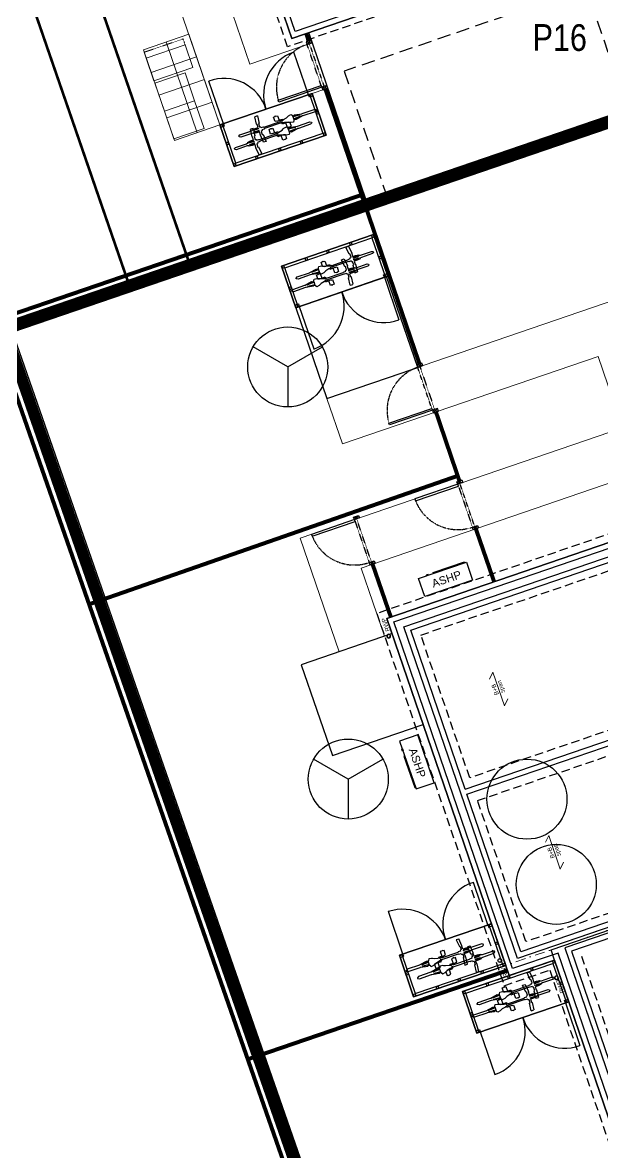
# Model space of a CAD drawing. Extents: x 287880777 to 288144713, y 62793326 to 63089570.
# Drawn here: x 287896322 to 287907190, y 62989810 to 63010993 of the extents above; entities that cross this region are included whole.
import ezdxf

# ---------------------------------------------------------------- set-up
doc = ezdxf.new("R2010")
doc.units = 0
for name, pattern in [('Dash', [6.35, 3.175, -3.175]), ('DASHDOT', [25.4, 12.7, -6.35, 0, -6.35]), ('DASHED', [1.4, 0.7, -0.7]), ('DASHED2', [0.375, 0.25, -0.125]), ('HIDDEN', [9.525, 6.35, -3.175])]:
    doc.linetypes.add(name, pattern=pattern)
doc.layers.get('0').update_dxf_attribs({"color": 252})
for name, color, linetype in [('drier', 3, 'Continuous'), ('NAR DETAIL', 2, 'Continuous'), ('NAR EXTERNAL WALLS', 2, 'Continuous'), ('NAR PARKING', 7, 'DASHED2'), ('NAR PATIO', 3, 'Continuous'), ('NAR PRIVATE DRIVE', 6, 'Continuous'), ('NAR ROLLOVERS', 76, 'DASHED'), ('NAR TENURE', 211, 'Continuous'), ('Wain-Centre Line', 10, 'Continuous'), ('Wain-Electrics', 3, 'Continuous'), ('Wain-Foundation acessories', 9, 'Continuous'), ('Wain-Foundation Line', 9, 'Continuous'), ('Wain-RWP', 9, 'Continuous'), ('Wain-Wall (External)', 4, 'Continuous')]:
    doc.layers.add(name, color=color, linetype=linetype)
for name, color, linetype, lineweight in [('NAR BIN STORAGE', 2, 'Continuous', 0), ('NAR CBF', 34, 'FENCELINE2', 0), ('NAR PATHS', 3, 'Continuous', 0), ('Wain-Text', 2, 'Continuous', 25)]:
    doc.layers.add(name, color=color, linetype=linetype, lineweight=lineweight)
for name, color, linetype, true_color in [('NAR EV CHARGING POINT', 3, 'Continuous', 0x00ff00), ('NAR HIT AND MISS', 30, 'DASHED', 0xeb7500), ('RL-Fittings', 252, 'Continuous', 0x8f8f8e)]:
    doc.layers.add(name, color=color, linetype=linetype, true_color=true_color)
doc.layers.add('NAR Retaining Wall', color=222, linetype='Continuous', lineweight=13, true_color=0xcc0099)
doc.styles.get("Standard").update_dxf_attribs({"font": 'arial.ttf'})
doc.styles.add('XREF - ARCHITECT LAYOUT$0$DD Arial Narrow', font='ARIALN.TTF', dxfattribs={"height": 100})
doc.linetypes.add('FENCELINE2', pattern='A,0.25,-0.1,[132,ltypeshp.shx,S=0.1,R=0,X=-0.1,Y=0],-0.1,1', length=1.45)

# ---------------------------------------------------------------- blocks, each defined once
blk = doc.blocks.new('RWP')
for radius in [35, 31.5]:
    blk.add_circle((35, 35), radius)
blk = doc.blocks.new('Span symbol - Beam & block')
at = {"linetype": 'Continuous', "lineweight": 13}
for p, q in [((-5442, 71890), (-5342, 71790)), ((-5342, 71790), (-6007, 71790)), ((-6007, 71790), (-5906, 71689))]:
    blk.add_line(p, q, dxfattribs=at)
at = {"insert": (-5770, 71896), "char_height": 80, "attachment_point": 1, "line_spacing_factor": 0.9}
blk.add_mtext('B+B\\Pspan', dxfattribs=at)
blk = doc.blocks.new('A$Cfbc31330')
at = {"layer": 'RL-Fittings', "ltscale": 0.859024}
for p, q in [((1.194, 0.561), (1.252, 0.561)), ((1.211, 0.402), (1.194, 0.561)), ((1.252, 0.561), (1.269, 0.402)), ((0, 0.288), (0.033, 0.305)), ((0, 0.272), (0, 0.288)), ((0.033, 0.255), (0, 0.272)), ((0.033, 0.305), (0.301, 0.305)), ((0.301, 0.255), (0.033, 0.255)), ((0.301, 0.305), (0.309, 0.305)), ((0.309, 0.255), (0.301, 0.255)), ((0.309, 0.305), (0.459, 0.331)), ((0.459, 0.23), (0.309, 0.255)), ((0.467, 0.314), (0.351, 0.297)), ((0.351, 0.297), (0.501, 0.306)), ((0.468, 0.247), (0.351, 0.264)), ((0.351, 0.264), (0.501, 0.255)), ((0.459, 0.331), (0.484, 0.322)), ((0.484, 0.239), (0.459, 0.23)), ((0.501, 0.306), (0.467, 0.314)), ((0.501, 0.255), (0.468, 0.247)), ((0.484, 0.322), (0.509, 0.331)), ((0.509, 0.23), (0.484, 0.239)), ((0.501, 0.322), (0.501, 0.239)), ((0.509, 0.339), (0.526, 0.364)), ((0.509, 0.331), (0.509, 0.339)), ((0.526, 0.364), (0.584, 0.356)), ((0.584, 0.356), (0.601, 0.347)), ((0.601, 0.431), (0.634, 0.431)), ((0.601, 0.347), (0.601, 0.431)), ((0.601, 0.347), (0.634, 0.331)), ((0.634, 0.331), (0.601, 0.347)), ((0.634, 0.439), (0.651, 0.439)), ((0.634, 0.431), (0.634, 0.439)), ((0.634, 0.331), (0.71, 0.314)), ((0.71, 0.314), (0.634, 0.331)), ((0.71, 0.247), (0.635, 0.231)), ((0.651, 0.439), (0.651, 0.431)), ((0.651, 0.431), (0.684, 0.431)), ((0.684, 0.431), (0.685, 0.331)), ((0.685, 0.331), (0.76, 0.331)), ((0.71, 0.314), (0.743, 0.306)), ((0.743, 0.306), (0.71, 0.314)), ((0.743, 0.256), (0.71, 0.247)), ((0.726, 0.247), (0.718, 0.247)), ((0.726, 0.231), (0.726, 0.247)), ((0.743, 0.306), (0.76, 0.289)), ((0.76, 0.289), (0.743, 0.306)), ((0.76, 0.272), (0.743, 0.256)), ((0.76, 0.331), (0.76, 0.314)), ((0.76, 0.314), (0.776, 0.314)), ((0.76, 0.289), (0.76, 0.281)), ((0.76, 0.281), (0.76, 0.289)), ((0.76, 0.247), (0.76, 0.239)), ((0.776, 0.247), (0.76, 0.247)), ((0.76, 0.239), (0.852, 0.239)), ((0.776, 0.314), (0.776, 0.297)), ((0.776, 0.297), (1.144, 0.298)), ((0.776, 0.264), (0.776, 0.247)), ((1.144, 0.264), (0.776, 0.264)), ((0.852, 0.239), (0.852, 0.231)), ((1.144, 0.298), (1.152, 0.306)), ((1.152, 0.256), (1.144, 0.264)), ((1.152, 0.306), (1.202, 0.306)), ((1.202, 0.256), (1.152, 0.256)), ((1.202, 0.323), (1.227, 0.331)), ((1.202, 0.306), (1.202, 0.323)), ((1.202, 0.239), (1.202, 0.256)), ((1.227, 0.231), (1.202, 0.239)), ((1.227, 0.402), (1.211, 0.402)), ((1.227, 0.331), (1.227, 0.402)), ((1.269, 0.402), (1.261, 0.394)), ((1.265, 0.398), (1.261, 0.331)), ((1.261, 0.331), (1.327, 0.331)), ((1.269, 0.314), (1.261, 0.298)), ((1.261, 0.298), (1.352, 0.298)), ((1.261, 0.264), (1.352, 0.264)), ((1.269, 0.248), (1.261, 0.264)), ((1.386, 0.315), (1.269, 0.314)), ((1.386, 0.248), (1.269, 0.248)), ((1.327, 0.331), (1.394, 0.323)), ((1.394, 0.239), (1.327, 0.231)), ((1.352, 0.298), (1.386, 0.306)), ((1.352, 0.264), (1.386, 0.256)), ((1.394, 0.323), (1.394, 0.315)), ((1.394, 0.315), (1.428, 0.306)), ((1.428, 0.256), (1.394, 0.248)), ((1.394, 0.248), (1.394, 0.239)), ((1.428, 0.306), (1.67, 0.306)), ((1.67, 0.256), (1.428, 0.256)), ((1.67, 0.306), (1.698, 0.292)), ((1.698, 0.271), (1.67, 0.256)), ((1.698, 0.292), (1.698, 0.271)), ((0.509, 0.222), (0.509, 0.23)), ((0.526, 0.197), (0.509, 0.222)), ((0.584, 0.205), (0.526, 0.197)), ((0.601, 0.214), (0.584, 0.205)), ((0.635, 0.231), (0.601, 0.214)), ((0.801, 0.231), (0.726, 0.231)), ((0.802, 0.13), (0.801, 0.231)), ((0.835, 0.13), (0.802, 0.13)), ((0.835, 0.122), (0.835, 0.13)), ((0.852, 0.122), (0.835, 0.122)), ((0.852, 0.231), (0.885, 0.231)), ((0.885, 0.131), (0.852, 0.13)), ((0.852, 0.13), (0.852, 0.122)), ((0.885, 0.231), (0.885, 0.131)), ((1.194, 0.001), (1.211, 0.16)), ((1.194, 0), (1.253, 0)), ((1.211, 0.16), (1.227, 0.16)), ((1.227, 0.16), (1.227, 0.231)), ((1.269, 0.16), (1.252, 0.001)), ((1.261, 0.231), (1.261, 0.168)), ((1.327, 0.231), (1.261, 0.231)), ((1.261, 0.168), (1.269, 0.16))]:
    blk.add_line(p, q, dxfattribs=at)

msp = doc.modelspace()

# ---------------------------------------------------------------- linework, layer by layer
at = {"layer": 'Defpoints'}
msp.add_lwpolyline([(287901367, 63010696), (287898345, 63019521), (287907169, 63022543), (287910191, 63013718)], close=True, dxfattribs=at)
at = {"layer": 'Defpoints', "elevation": 0}
msp.add_lwpolyline([(287908457, 62987104), (287906295, 62993417), (287905444, 62993125), (287903151, 62999821), (287914104, 63003572), (287916265, 62997259), (287917117, 62997551), (287919410, 62990855)], close=True, dxfattribs=at)
msp.add_lwpolyline([(287906295, 62993417), (287906229, 62993608), (287916334, 62997068), (287916265, 62997259)], dxfattribs=at)
at = {"layer": 'drier'}
for p, q in [((287901292, 63004537), (287900642, 63004912)), ((287901292, 63004537), (287901941, 63004912)), ((287901292, 63004537), (287901292, 63003787)), ((287902426, 62996809), (287901776, 62997184)), ((287902426, 62996809), (287903075, 62997184)), ((287902426, 62996809), (287902426, 62996059))]:
    msp.add_line(p, q, dxfattribs=at)
for centre in [(287901292, 63004537), (287902426, 62996809)]:
    msp.add_circle(centre, 750, dxfattribs=at)
at = {"layer": 'NAR BIN STORAGE', "linetype": 'Dash', "ltscale": 0.025}
msp.add_lwpolyline([(287899368, 63010578), (287899330, 63010686), (287898602, 63010437), (287898639, 63010328)], dxfattribs=at)
at = {"layer": 'NAR BIN STORAGE'}
for points in [[(287898639, 63010328), (287899368, 63010578), (287899513, 63010152), (287898785, 63009902)], [(287898801, 63009855), (287899369, 63010049), (287899547, 63009529), (287898979, 63009335)], [(287898979, 63009335), (287899547, 63009529), (287899725, 63009009), (287899157, 63008814)]]:
    msp.add_lwpolyline(points, close=True, dxfattribs=at)
at = {"layer": 'NAR CBF', "ltscale": 1200, "transparency": 33554687, "const_width": 75, "elevation": 0}
for points in [[(287901686, 63010647), (287901637, 63010789)], [(287903762, 63004593), (287901996, 63009749)], [(287903778, 63004545), (287903778, 63004545)], [(287904510, 63002400), (287904070, 63003694)], [(287904498, 63002502), (287897574, 63000088)], [(287905161, 63000509), (287904818, 63001502)], [(287903225, 62999846), (287902882, 63000839)], [(287900542, 62991555), (287905410, 62993222)]]:
    msp.add_lwpolyline(points, dxfattribs=at)
at = {"layer": 'NAR CBF', "ltscale": 1200, "transparency": 33554687, "const_width": 75}
msp.add_lwpolyline([(287895723, 63005381), (287902697, 63007769)], dxfattribs=at)
at = {"layer": 'NAR DETAIL', "elevation": 0, "flags": 128}
for points in [[(287901733, 63010664), (287901639, 63010631), (287901655, 63010584), (287901749, 63010616)], [(287901930, 63009780), (287901126, 63009504), (287901114, 63009540), (287901918, 63009816)], [(287902025, 63009812), (287901930, 63009780), (287901946, 63009732), (287902041, 63009765)], [(287903807, 63004608), (287903712, 63004576), (287903728, 63004528), (287903823, 63004561)], [(287904004, 63003724), (287903200, 63003449), (287903187, 63003485), (287903992, 63003760)], [(287904098, 63003757), (287904004, 63003724), (287904020, 63003677), (287904115, 63003709)], [(287904573, 63002369), (287904479, 63002337), (287904463, 63002384), (287904557, 63002417)], [(287904479, 63002337), (287903675, 63002061), (287903687, 63002025), (287904491, 63002301)], [(287902543, 63001674), (287901739, 63001398), (287901751, 63001363), (287902555, 63001638)], [(287902637, 63001706), (287902543, 63001674), (287902527, 63001721), (287902621, 63001754)], [(287904865, 63001518), (287904770, 63001485), (287904754, 63001533), (287904849, 63001565)], [(287902929, 63000855), (287902834, 63000822), (287902818, 63000870), (287902913, 63000902)], [(287904641, 63000878), (287904758, 63000538), (287903859, 63000230), (287903742, 63000571)], [(287903698, 62996624), (287904039, 62996741), (287903731, 62997640), (287903390, 62997523)]]:
    msp.add_lwpolyline(points, close=True, dxfattribs=at)
for points in [[(287901639, 63010631), (287901749, 63010616)], [(287901655, 63010584), (287901733, 63010664)], [(287901930, 63009780), (287902041, 63009765)], [(287901946, 63009732), (287902025, 63009812)], [(287903712, 63004576), (287903823, 63004561)], [(287903728, 63004528), (287903807, 63004608)], [(287904004, 63003724), (287904115, 63003709)], [(287904020, 63003677), (287904098, 63003757)], [(287904479, 63002337), (287904557, 63002417)], [(287904463, 63002384), (287904573, 63002369)], [(287902527, 63001721), (287902637, 63001706)], [(287902543, 63001674), (287902621, 63001754)], [(287904770, 63001485), (287904849, 63001565)], [(287904754, 63001533), (287904865, 63001518)], [(287902818, 63000870), (287902929, 63000855)], [(287902834, 63000822), (287902913, 63000902)]]:
    msp.add_lwpolyline(points, dxfattribs=at)
at = {"layer": 'NAR DETAIL', "linetype": 'DASHED', "ltscale": 0.005, "elevation": 0, "flags": 128}
for points in [[(287901930, 63009780), (287901655, 63010584), (287901696, 63010598), (287901972, 63009794)], [(287904004, 63003724), (287903728, 63004528), (287903770, 63004543), (287904045, 63003738)], [(287904479, 63002337), (287904754, 63001533), (287904796, 63001547), (287904520, 63002351)], [(287902543, 63001674), (287902818, 63000870), (287902860, 63000884), (287902585, 63001688)]]:
    msp.add_lwpolyline(points, close=True, dxfattribs=at)
at = {"layer": 'NAR DETAIL', "ltscale": 0.5}
msp.add_lwpolyline([(287902014, 63008884), (287901747, 63009664), (287900020, 63009073), (287900287, 63008292), (287902014, 63008884)], dxfattribs=at)
msp.add_lwpolyline([(287901747, 63009664), (287902014, 63008884), (287900287, 63008292), (287900020, 63009073)], close=True, dxfattribs=at)
at = {"layer": 'NAR DETAIL', "ltscale": 0.5, "elevation": 0}
for points in [[(287901175, 63006429), (287901442, 63005648), (287903169, 63006239), (287902902, 63007020), (287901175, 63006429)], [(287903652, 62992725), (287903384, 62993505), (287905111, 62994097), (287905378, 62993316), (287903652, 62992725)], [(287904569, 62992825), (287904836, 62992045), (287906562, 62992636), (287906295, 62993417), (287904569, 62992825)]]:
    msp.add_lwpolyline(points, dxfattribs=at)
for points in [[(287901442, 63005648), (287901175, 63006429), (287902902, 63007020), (287903169, 63006239)], [(287903384, 62993505), (287903652, 62992725), (287905378, 62993316), (287905111, 62994097)], [(287904836, 62992045), (287904569, 62992825), (287906295, 62993417), (287906562, 62992636)]]:
    msp.add_lwpolyline(points, close=True, dxfattribs=at)
at = {"layer": 'NAR DETAIL', "elevation": 0}
for points in [[(287904017, 63000683), (287904605, 63000884), (287904611, 63000868), (287904022, 63000666)], [(287903924, 63000643), (287903886, 63000630), (287903889, 63000621), (287903927, 63000634)], [(287903444, 62997335), (287903431, 62997373), (287903441, 62997376), (287903454, 62997339)], [(287903470, 62997238), (287903672, 62996649), (287903688, 62996654), (287903486, 62997243)]]:
    msp.add_lwpolyline(points, close=True, dxfattribs=at)
at = {"layer": 'NAR DETAIL', "linetype": 'DASHED', "ltscale": 0.2}
for centre, start, end in [((287901930, 63009780, 0), 108.9026, 196.4827), ((287904004, 63003724, 0), 108.9046, 196.4847), ((287904479, 63002337, 0), 201.3245, 288.9046), ((287902543, 63001674, 0), 201.3245, 288.9046)]:
    msp.add_arc(centre, 850, start, end, dxfattribs=at)
at = {"layer": 'NAR EXTERNAL WALLS', "elevation": 0}
for points in [[(287882628, 63039071), (287885860, 63031088), (287893115, 63013167), (287895078, 63007537), (287902626, 62985886), (287914385, 62985456), (287924441, 62985089), (287945274, 62984328), (287975617, 62983220), (287981499, 62983006)], [(287886171, 63030892), (287893316, 63013243), (287895281, 63007608), (287902781, 62986095), (287914393, 62985671), (287924449, 62985303), (287945282, 62984543), (287975624, 62983435), (287981507, 62983220)], [(287896125, 63005186), (287908964, 63009582), (287909894, 63006867), (287907601, 63006082), (287907671, 63005879), (287910167, 63006733), (287909098, 63009855), (287896054, 63005389)]]:
    msp.add_lwpolyline(points, dxfattribs=at)
at = {"layer": 'NAR HIT AND MISS', "linetype": 'DASHED', "ltscale": 500, "transparency": 33554687, "const_width": 75}
msp.add_lwpolyline([(288015299, 62979191), (288015304, 62978770), (287999220, 62979356), (287992855, 62982491), (287981803, 62982894), (287975613, 62983120), (287945271, 62984228), (287924438, 62984989), (287914382, 62985356), (287902554, 62985788), (287894983, 63007504), (287893021, 63013132), (287885790, 63030994)], dxfattribs=at)
at = {"layer": 'NAR PARKING', "ltscale": 1000}
for points in [[(287912207, 63010920), (287911430, 63013191), (287902347, 63010081), (287903125, 63007810)], [(287907666, 63009365), (287906888, 63011636)]]:
    msp.add_lwpolyline(points, dxfattribs=at)
at = {"layer": 'NAR PATHS'}
for points in [[(287898996, 63012063), (287900020, 63009073), (287902041, 63009765), (287901749, 63010616), (287900580, 63010216), (287899848, 63012355)], [(287898586, 63010484), (287899437, 63010776), (287900020, 63009073), (287899169, 63008781)]]:
    msp.add_lwpolyline(points, close=True, dxfattribs=at)
for points in [[(287899011, 63010630), (287899594, 63008927)], [(287899583, 63010350), (287898731, 63010058)], [(287899729, 63009924), (287898877, 63009633)], [(287899874, 63009499), (287899023, 63009207)]]:
    msp.add_lwpolyline(points, dxfattribs=at)
at = {"layer": 'NAR PATHS', "elevation": 0}
msp.add_lwpolyline([(287902254, 62999197), (287901526, 63001325), (287907570, 63003395), (287907111, 63004735), (287902317, 63003093), (287902025, 63003945), (287907896, 63005956), (287908197, 63005107), (287907963, 63005027), (287909053, 63001842), (287908201, 63001550), (287907861, 63002544), (287902669, 63000766), (287903106, 62999488)], dxfattribs=at)
at = {"layer": 'NAR PATIO', "elevation": 0}
for points in [[(287902026, 63003945), (287903728, 63004528), (287903145, 63006231), (287901442, 63005648)], [(287902128, 62997251), (287903831, 62997834), (287903248, 62999537), (287901545, 62998954)]]:
    msp.add_lwpolyline(points, close=True, dxfattribs=at)
at = {"layer": 'NAR PRIVATE DRIVE'}
msp.add_lwpolyline([(287914490, 63011702), (287902754, 63007683), (287901685, 63010805), (287912574, 63014534)], dxfattribs=at)
at = {"layer": 'NAR Retaining Wall', "linetype": 'DASHED', "ltscale": 250, "const_width": 200}
for points in [[(287981503, 62983113), (287975620, 62983328), (287945278, 62984435), (287924445, 62985196), (287914389, 62985563), (287902703, 62985990), (287895179, 63007572), (287893216, 63013205), (287885960, 63031128), (287882728, 63039111)], [(287902765, 63007573), (287909031, 63009719), (287910030, 63006800), (287907636, 63005980)], [(287896090, 63005287), (287902765, 63007573)]]:
    msp.add_lwpolyline(points, dxfattribs=at)
at = {"layer": 'NAR ROLLOVERS', "ltscale": 500, "const_width": 50}
for points in [[(287899426, 63006544), (287896878, 63013930)], [(287898291, 63006155), (287895743, 63013541)]]:
    msp.add_lwpolyline(points, dxfattribs=at)
at = {"layer": 'NAR TENURE'}
for centre in [(287905776, 62996433), (287906325, 62994834)]:
    msp.add_circle(centre, 750, dxfattribs=at)
at = {"layer": 'RL-Fittings', "ltscale": 0.859024}
for p, q in [((287901681, 63009641), (287901408, 63010438)), ((287900086, 63009095), (287899813, 63009893)), ((287903103, 63006217, 0), (287903376, 63005420, 0)), ((287901509, 63005671, 0), (287901782, 63004874, 0)), ((287905045, 62994074, 0), (287904772, 62994871, 0)), ((287903451, 62993528, 0), (287903178, 62994325, 0)), ((287906496, 62992613, 0), (287906769, 62991816, 0)), ((287904902, 62992068, 0), (287905175, 62991270, 0))]:
    msp.add_line(p, q, dxfattribs=at)
at = {"layer": 'RL-Fittings', "ltscale": 0.859024, "flags": 128}
for points in [[(287901681, 63009641), (287901747, 63009664), (287902014, 63008884), (287900287, 63008292), (287900020, 63009073), (287900068, 63009089)], [(287901699, 63009648), (287901951, 63008915), (287900319, 63008356), (287900068, 63009089)]]:
    msp.add_lwpolyline(points, dxfattribs=at)
for points in [[(287901716, 63009601), (287901697, 63009594), (287901681, 63009641), (287901699, 63009648), (287901716, 63009601)], [(287901757, 63009620), (287901744, 63009658), (287901706, 63009645), (287901719, 63009607), (287901757, 63009620)], [(287901870, 63009288), (287901857, 63009326), (287901820, 63009313), (287901832, 63009275), (287901870, 63009288)], [(287900077, 63009045), (287900064, 63009083), (287900027, 63009070), (287900040, 63009032), (287900077, 63009045)], [(287900103, 63009048), (287900084, 63009042), (287900068, 63009089), (287900086, 63009095), (287900103, 63009048)], [(287901574, 63008738), (287901561, 63008776), (287901523, 63008763), (287901536, 63008725), (287901574, 63008738)], [(287902008, 63008887), (287901995, 63008925), (287901957, 63008912), (287901970, 63008874), (287902008, 63008887)], [(287900191, 63008713), (287900178, 63008751), (287900140, 63008738), (287900153, 63008700), (287900191, 63008713)], [(287901169, 63008600), (287901156, 63008637), (287901118, 63008624), (287901131, 63008587), (287901169, 63008600)], [(287900328, 63008312), (287900315, 63008349), (287900278, 63008336), (287900291, 63008299), (287900328, 63008312)], [(287900738, 63008452), (287900725, 63008490), (287900687, 63008477), (287900700, 63008439), (287900738, 63008452)]]:
    msp.add_lwpolyline(points, close=True, dxfattribs=at)
at = {"layer": 'RL-Fittings', "ltscale": 0.859024, "elevation": 0, "flags": 128}
for points in [[(287901509, 63005671), (287901442, 63005648), (287901175, 63006429), (287902902, 63007020), (287903169, 63006239), (287903122, 63006223)], [(287901490, 63005664), (287901239, 63006397), (287902871, 63006956), (287903122, 63006223)], [(287903451, 62993528), (287903384, 62993505), (287903652, 62992725), (287905378, 62993316), (287905111, 62994097), (287905064, 62994080)], [(287903432, 62993522), (287903683, 62992788), (287905315, 62993347), (287905064, 62994080)], [(287904902, 62992068), (287904836, 62992045), (287904569, 62992825), (287906295, 62993417), (287906562, 62992636), (287906515, 62992620)], [(287904883, 62992061), (287904632, 62992794), (287906264, 62993353), (287906515, 62992620)]]:
    msp.add_lwpolyline(points, dxfattribs=at)
for points in [[(287902451, 63006860), (287902464, 63006822), (287902502, 63006835), (287902489, 63006873), (287902451, 63006860)], [(287902861, 63007001), (287902874, 63006963), (287902911, 63006976), (287902899, 63007014), (287902861, 63007001)], [(287902020, 63006713), (287902033, 63006675), (287902071, 63006688), (287902058, 63006726), (287902020, 63006713)], [(287901181, 63006425), (287901194, 63006388), (287901232, 63006401), (287901219, 63006438), (287901181, 63006425)], [(287901615, 63006574), (287901628, 63006536), (287901666, 63006549), (287901653, 63006587), (287901615, 63006574)], [(287902998, 63006599), (287903011, 63006561), (287903049, 63006574), (287903036, 63006612), (287902998, 63006599)], [(287903087, 63006264), (287903105, 63006270), (287903122, 63006223), (287903103, 63006217), (287903087, 63006264)], [(287903112, 63006267), (287903125, 63006229), (287903163, 63006242), (287903150, 63006280), (287903112, 63006267)], [(287901319, 63006024), (287901332, 63005986), (287901370, 63005999), (287901357, 63006037), (287901319, 63006024)], [(287901433, 63005692), (287901445, 63005654), (287901483, 63005667), (287901470, 63005705), (287901433, 63005692)], [(287901473, 63005712), (287901492, 63005718), (287901509, 63005671), (287901490, 63005664), (287901473, 63005712)], [(287905061, 62994027), (287905080, 62994033), (287905064, 62994080), (287905045, 62994074), (287905061, 62994027)], [(287905083, 62994039), (287905070, 62994077), (287905108, 62994090), (287905121, 62994052), (287905083, 62994039)], [(287905197, 62993707), (287905184, 62993745), (287905221, 62993758), (287905234, 62993720), (287905197, 62993707)], [(287903404, 62993464), (287903391, 62993502), (287903429, 62993515), (287903442, 62993477), (287903404, 62993464)], [(287903448, 62993474), (287903467, 62993481), (287903451, 62993528), (287903432, 62993522), (287903448, 62993474)], [(287905334, 62993306), (287905321, 62993344), (287905359, 62993357), (287905372, 62993319), (287905334, 62993306)], [(287906254, 62993397), (287906267, 62993359), (287906305, 62993372), (287906292, 62993410), (287906254, 62993397)], [(287903517, 62993132), (287903504, 62993170), (287903542, 62993183), (287903555, 62993145), (287903517, 62993132)], [(287904924, 62993166), (287904911, 62993204), (287904949, 62993217), (287904962, 62993179), (287904924, 62993166)], [(287905413, 62993109), (287905426, 62993072), (287905464, 62993085), (287905451, 62993122), (287905413, 62993109)], [(287905844, 62993257), (287905857, 62993219), (287905895, 62993232), (287905882, 62993270), (287905844, 62993257)], [(287904088, 62992880), (287904075, 62992917), (287904113, 62992930), (287904126, 62992893), (287904088, 62992880)], [(287904493, 62993018), (287904480, 62993056), (287904518, 62993069), (287904531, 62993031), (287904493, 62993018)], [(287905008, 62992971), (287905021, 62992933), (287905059, 62992946), (287905046, 62992984), (287905008, 62992971)], [(287906392, 62992996), (287906404, 62992958), (287906442, 62992971), (287906429, 62993009), (287906392, 62992996)], [(287903655, 62992731), (287903642, 62992769), (287903680, 62992782), (287903693, 62992744), (287903655, 62992731)], [(287904575, 62992822), (287904588, 62992784), (287904626, 62992797), (287904613, 62992835), (287904575, 62992822)], [(287906480, 62992661), (287906499, 62992667), (287906515, 62992620), (287906496, 62992613), (287906480, 62992661)], [(287906505, 62992664), (287906518, 62992626), (287906556, 62992639), (287906543, 62992677), (287906505, 62992664)], [(287904712, 62992421), (287904725, 62992383), (287904763, 62992396), (287904750, 62992434), (287904712, 62992421)], [(287904826, 62992089), (287904839, 62992051), (287904877, 62992064), (287904864, 62992102), (287904826, 62992089)], [(287904867, 62992108), (287904886, 62992115), (287904902, 62992068), (287904883, 62992061), (287904867, 62992108)]]:
    msp.add_lwpolyline(points, close=True, dxfattribs=at)
at = {"layer": 'RL-Fittings', "ltscale": 0.859024}
for centre, radius, start, end in [((287901688, 63009638), 849, 109.3072, 198.4999), ((287900100, 63009124), 821, 17.3621, 110.445), ((287901501, 63005674, 0), 849, 289.3072, 18.4999), ((287903089, 63006189, 0), 821, 197.3621, 290.445), ((287905017, 62994088, 0), 821, 107.3622, 200.445), ((287903447, 62993520, 0), 849, 19.3073, 108.4999), ((287904894, 62992071, 0), 849, 289.3072, 18.4999), ((287906482, 62992585, 0), 821, 197.3621, 290.445)]:
    msp.add_arc(centre, radius, start, end, dxfattribs=at)
at = {"layer": 'Wain-Centre Line', "linetype": 'DASHDOT', "lineweight": 15, "ltscale": 15}
msp.add_line((287904125, 62992888, 0), (287918936, 62997959, 0), dxfattribs=at)
at = {"layer": 'Wain-Foundation Line', "linetype": 'HIDDEN', "ltscale": 25}
msp.add_lwpolyline([(287908797, 63018170), (287910349, 63013641), (287901290, 63010539), (287899739, 63015068)], dxfattribs=at)
at = {"layer": 'Wain-Foundation Line', "linetype": 'HIDDEN', "ltscale": 25, "elevation": 0}
for points in [[(287916358, 62997448), (287914196, 63003761), (287902962, 62999913), (287905351, 62992936), (287906203, 62993228), (287908364, 62986915), (287919599, 62990762), (287917209, 62997740)], [(287904704, 62996833), (287903787, 62999509), (287913792, 63002935), (287914424, 63001089), (287909397, 62999368), (287909681, 62998537)], [(287914105, 62997928), (287910332, 62996636), (287910733, 62995466), (287905755, 62993762), (287904850, 62996407), (287910253, 62998257), (287909968, 62999088), (287914570, 63000663), (287915146, 62998982), (287913891, 62998552)]]:
    msp.add_lwpolyline(points, close=True, dxfattribs=at)
msp.add_lwpolyline([(287906800, 62993488), (287907706, 62990843), (287913110, 62992693), (287913394, 62991863), (287917995, 62993438), (287917419, 62995120), (287916165, 62994690), (287915951, 62995315), (287912178, 62994023), (287911778, 62995192)], dxfattribs=at)
at = {"layer": 'Wain-Wall (External)'}
msp.add_lwpolyline([(287909041, 63016762), (287910061, 63013782), (287901431, 63010826), (287900665, 63013061), (287900568, 63013028), (287901367, 63010696), (287910191, 63013718), (287909138, 63016795)], close=True, dxfattribs=at)
at = {"layer": 'Wain-Wall (External)', "elevation": 0}
for points in [[(287906295, 62993417), (287908457, 62987104), (287919410, 62990855), (287917117, 62997551), (287916265, 62997259), (287914104, 63003572), (287903151, 62999821), (287905444, 62993125)], [(287906359, 62993547), (287905507, 62993255), (287903281, 62999757), (287914040, 63003441), (287916202, 62997129), (287917053, 62997420), (287919280, 62990919), (287908521, 62987234)]]:
    msp.add_lwpolyline(points, close=True, dxfattribs=at)
for points in [[(287911074, 62995320), (287905601, 62993446), (287903471, 62999664), (287913947, 63003251), (287915470, 62998802)], [(287910979, 62995288), (287905601, 62993446), (287903471, 62999664), (287913947, 63003251), (287915438, 62998897), (287914113, 62998443)], [(287904620, 62996619), (287903598, 62999602), (287913884, 63003124), (287914622, 63000972)], [(287904620, 62996619), (287909903, 62998428), (287909619, 62999259), (287914622, 63000972)], [(287904652, 62996524), (287910030, 62998366), (287909746, 62999196), (287914654, 63000877)], [(287910947, 62995382), (287905663, 62993573), (287904652, 62996524)], [(287912350, 62994372), (287911958, 62995517), (287906485, 62993643), (287908614, 62987425), (287919089, 62991012), (287917598, 62995366), (287916274, 62994913)], [(287906565, 62993407), (287908614, 62987425), (287919089, 62991012), (287917566, 62995461)], [(287912287, 62994245), (287911895, 62995390), (287906612, 62993581), (287907622, 62990629)]]:
    msp.add_lwpolyline(points, dxfattribs=at)

# ---------------------------------------------------------------- block references
at = {"layer": 'NAR EV CHARGING POINT', "ltscale": 0.5}
for p, xscale, yscale, zscale, rotation in [((287901743, 63009592), 899.9999999999998, 899.9999999999998, 899.9999999999998, 198.9035456239137), ((287901658, 63009357), 899.9999999999998, 899.9999999999998, 899.9999999999998, 198.9035456239137), ((287901531, 63005956, 0), 900, 900, 900, 18.90354562391371), ((287901446, 63005720, 0), 900, 900, 900, 18.90354562391371), ((287903431, 62993451, 0), -900.0000000000001, 900.0000000000001, 900, 198.9035948256493), ((287903643, 62993317, 0), -900.0000000000001, 900.0000000000001, 900, 198.9035948256493), ((287904924, 62992352, 0), 900, 900, 900, 18.90354562391371), ((287904839, 62992117, 0), 900, 900, 900, 18.90354562391371)]:
    msp.add_blockref('A$Cfbc31330', p, dxfattribs=dict(at, xscale=xscale, yscale=yscale, zscale=zscale, rotation=rotation))
at = {"layer": 'Wain-Foundation acessories', "rotation": 108.9035456239137}
for p in [(287971324, 63027125, 0), (287972372, 63024064, 0)]:
    msp.add_blockref('Span symbol - Beam & block', p, dxfattribs=at)
at = {"layer": 'Wain-RWP', "xscale": -1, "rotation": 288.9035456239137}
for p in [(287903163, 62999445, 0), (287906308, 62993040, 0)]:
    msp.add_blockref('RWP', p, dxfattribs=at)
at = {"layer": 'Wain-RWP', "rotation": 288.9035456239137}
msp.add_blockref('RWP', (287905223, 62993430, 0), dxfattribs=at)

# ---------------------------------------------------------------- texts
at = {"layer": 'NAR PARKING', "insert": (287906901, 63010961), "char_height": 500, "attachment_point": 3, "rotation": 359.7932, "style": 'XREF - ARCHITECT LAYOUT$0$DD Arial Narrow'}
msp.add_mtext_dynamic_manual_height_columns('P16', width=1066.24, gutter_width=500, heights=[0], dxfattribs=at)
at = {"layer": 'Wain-Electrics', "lineweight": 0, "char_height": 150, "width": 2397.38, "line_spacing_factor": 0.9}
for insert, attachment_point, rotation in [((287903974, 63000540, 0), 1, 18.9036), ((287903556, 62997359, 0), 7, 288.9035)]:
    msp.add_mtext('\\A1;ASHP ', dxfattribs=dict(at, insert=insert, attachment_point=attachment_point, rotation=rotation))
at = {"layer": 'Wain-RWP', "char_height": 80, "attachment_point": 5, "rotation": 108.9035, "line_spacing_factor": 0.9}
for insert in [(287903126, 62999703, 0), (287905346, 62993222, 0), (287906400, 62992921, 0)]:
    msp.add_mtext('RWP', dxfattribs=dict(at, insert=insert))
at = {"layer": 'Wain-Text', "lineweight": 0, "char_height": 150, "width": 2397.38, "line_spacing_factor": 0.9}
for insert, attachment_point, rotation in [((287903974, 63000540, 0), 1, 18.9036), ((287903556, 62997359, 0), 7, 288.9035)]:
    msp.add_mtext('\\A1;ASHP ', dxfattribs=dict(at, insert=insert, attachment_point=attachment_point, rotation=rotation))

doc.saveas('drawing.dxf')
